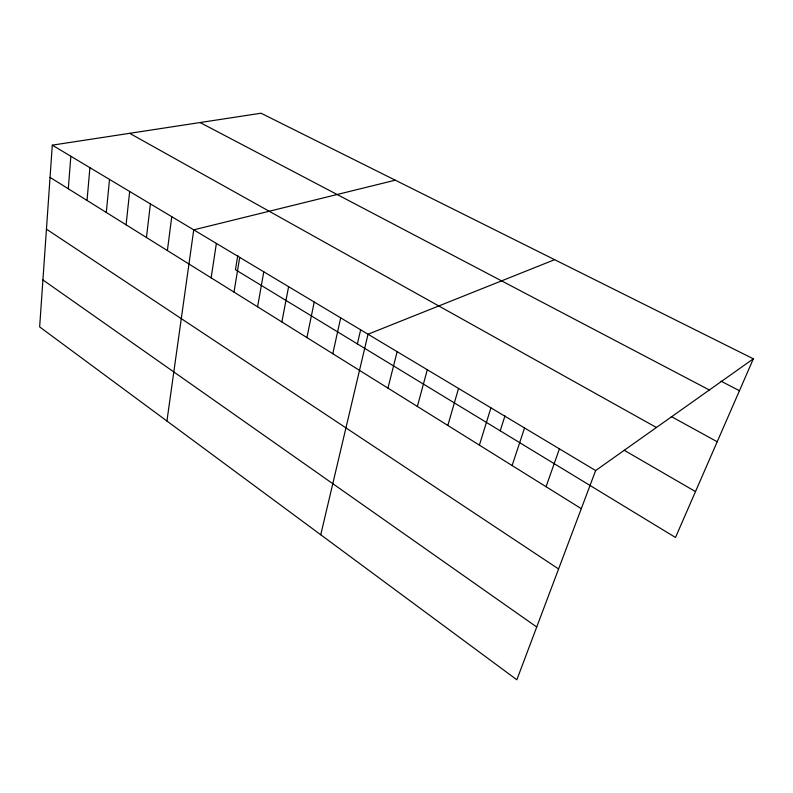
<?xml version="1.0" encoding="UTF-8"?>
<svg xmlns="http://www.w3.org/2000/svg" width="793" height="793" viewBox="0 0 793 793"><rect width="100%" height="100%" fill="white"/><g stroke="black" fill="none" stroke-linecap="round" stroke-linejoin="round"><path stroke-width="1.19" d="M52.298 145.149L39.65 326.914L516.848 679.779L595.652 470.556L753.35 358.813L261.026 113.221L52.298 145.149L595.652 470.556M68.297 188.764L70.845 156.261M87.032 200.441L89.916 167.67M106.292 212.455L109.513 179.416M126.087 224.796L129.665 191.48M146.447 237.494L150.412 203.9M167.392 250.558L171.754 216.687M166.927 421.033L193.74 229.851L395.261 180.189M211.146 277.847L216.38 243.411M237.791 255.425L235.452 269.699L675.497 537.476L753.35 358.813M234.004 292.102L239.714 257.388M257.576 306.802L263.782 271.801M281.872 321.948L288.602 286.669M306.931 337.58L314.226 302.014M332.792 353.708L340.683 317.854M357.375 343.894L360.627 329.858M320.749 534.779L368.021 334.23L554.624 259.678M387.946 388.094L397.144 351.676M417.366 406.452L427.298 369.736M447.837 425.454L458.542 388.441M479.398 445.131L490.936 407.84M500.214 430.807L504.972 415.849M512.119 465.541L524.54 427.962M546.06 486.704L559.412 448.858M721.085 381.205L739.453 390.721M200.104 122.538L709.358 389.987M671.304 416.563L717.209 441.76M129.636 133.313L656.426 427.496M624.22 450.275L695.491 491.581M50.048 177.384L581.289 508.68M46.45 229.157L558.579 568.968M42.921 279.939L536.722 627.015"/></g></svg>
